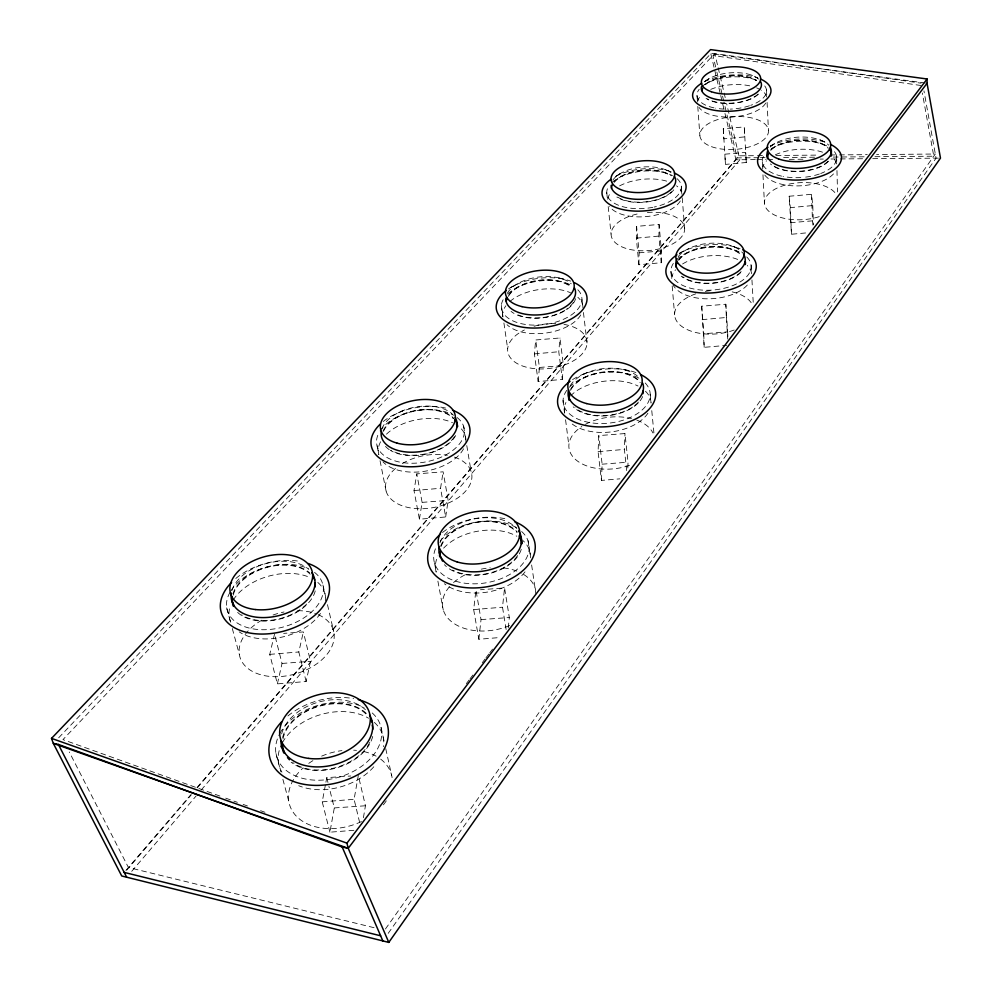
<?xml version="1.0" encoding="UTF-8"?>
<svg xmlns="http://www.w3.org/2000/svg" width="992" height="992" viewBox="0 0 992 992"><rect width="100%" height="100%" fill="white"/><g stroke="black" fill="none" stroke-linecap="round" stroke-linejoin="round"><path stroke-width="0.74" stroke-dasharray="4.96 3.72" d="M661.267 262.731L661.404 250.951L659.085 224.452L636.604 226.35L636.343 238.142L638.898 264.752L661.267 262.731L658.924 236.084L659.085 224.452M638.898 264.752L639.133 252.824L636.604 226.35M627.837 468.001L628.023 462.173L624.972 433.554L598.796 435.612L598.077 451.682L601.45 480.413L619.851 478.838M626.696 470.605L624.402 449.413L624.972 433.554M601.45 480.413L602.132 464.194L598.796 435.612M562.315 379.415L563.444 365.527L559.959 337.987L535.705 339.971L534.39 353.896L538.16 381.548L562.315 379.415L558.781 351.738L559.959 337.987M538.16 381.548L539.425 367.462L535.705 339.971M508.251 627.961L509.318 617.52L504.568 587.934L480.475 589.744M506.131 629.486L502.51 607.203L504.568 587.934M478.838 639.257L481.033 619.603L475.962 590.079L473.668 609.609L478.838 639.257L499.832 637.534M445.668 516.968L448.161 500.365L443.126 471.82L416.789 473.878L414.011 490.569L419.418 519.2L445.668 516.968L440.547 488.287L443.126 471.82M419.418 519.2L422.108 502.374L416.789 473.878M363.407 817.743L365.44 805.777L358.658 776.91M359.637 822.48L354.094 799.316L358.323 775.459M353.871 830.304L329.914 832.189L334.304 807.922L328.922 786.309M329.914 832.189L322.226 801.834L325.636 783.705M325.922 782.192L326.777 777.666L350.808 775.992M274.536 634.049L269.75 654.373L277.388 683.872L306.131 681.516L310.521 661.354L303.354 631.929L283.638 633.38M306.131 681.516L298.815 651.967L303.354 631.929M277.388 683.872L282.038 663.437L274.92 635.525M388.207 933.336L936.076 158.162L923.949 90.904M385.442 928.996L935.332 154.02L876.568 154.566M466.314 683.649L469.129 679.954M470.072 678.726L472.886 675.019M482.261 662.693L485.063 658.986M486.006 657.758L488.82 654.05M489.75 652.823L492.565 649.128M131.713 871.323L196.156 795.919M201.19 790.029L739.871 159.737L726.615 103.552M125.885 870.43L190.898 794.654M196.949 787.598L738.941 155.818L755.954 155.67M126.765 870.096L191.32 794.828M197.371 787.772L735.952 159.762L755.321 159.613M58.677 737.788L710.805 53.704L714.81 53.543L921.072 83.179M709.292 78.517L703.08 82.435A39.271 18.054 -4.3 0 1 757.801 77.984L751.403 75.082M620.558 173.377L614.346 177.084A42.185 21.006 -5.5 0 1 671.72 171.976L665.756 169.83M510.954 287.37L517.092 283.985M770.338 145.998L774.988 143.431M679.446 253.369L685.298 250.418M399.739 412.164L403.174 410.514M582.676 374.455L587.338 372.558M723.292 128.737L725.437 164.412L746.282 162.49L744.236 126.926L723.292 128.737L723.813 138.83L744.831 136.884L744.236 126.926M791.48 234.248L790.351 207.626L812.783 205.567L811.53 194.333L789.173 196.23L791.48 234.248L807.773 232.76M636.343 238.142L658.924 236.084M702.088 319.647L726.318 317.49L725.822 304.234L701.704 306.206L704.171 347.336L726.665 345.352M534.39 353.896L558.781 351.738M598.077 451.682L624.402 449.413M414.011 490.569L440.547 488.287M790.302 222.716L812.46 220.844L811.53 194.333M639.133 252.824L661.404 250.951M473.668 609.609L502.51 607.203M704.171 347.336L703.774 333.758L727.657 331.812L725.822 304.234M269.75 654.373L298.815 651.967M539.425 367.462L563.444 365.527M602.132 464.194L628.023 462.173M322.226 801.834L354.094 799.316M422.108 502.374L448.161 500.365M481.033 619.603L509.318 617.52M282.038 663.437L310.521 661.354M334.304 807.922L365.44 805.777M757.504 155.657L765.229 155.583M776.054 155.484L817.805 155.099M830.18 154.988L837.905 154.913M839.455 154.901L867.293 154.64M758.843 157.703L737.18 157.889L723.986 102.176M760.393 157.691L765.043 157.654M783.618 157.492L814.581 157.22M833.156 157.071L864.119 156.798M874.956 156.711L933.782 156.203L922.349 93.025M756.859 159.6L766.134 159.526M767.672 159.514L773.859 159.464M789.31 159.34L803.21 159.228M820.21 159.092L823.298 159.067M831.023 159.005L838.748 158.943M840.286 158.931L863.462 158.745M872.737 158.67L939.002 158.137M431.83 406.274L436.864 406.67M925.548 83.055L710.805 53.704L720.366 94.042M920.985 85.498L712.95 55.515L716.509 70.568M624.526 369.892L630.9 370.996M374.058 927.694L128.414 867.492L69.291 751.998M558.856 277.909L565.167 279.484M733.844 246.735L740.069 248.781M219.902 796.055L62.955 739.623L714.81 53.543L717.799 66.228M225.705 798.151L237.336 802.33M243.152 804.413L247.504 805.988M260.586 810.687L264.951 812.262M819.987 139.884L826.46 142.662A42.011 20.485 -3.1 0 0 770.511 145.898M226.697 607.848L230.739 622.74M232.302 628.506L239.345 654.46M275.987 753.511L280.885 771.85M282.881 779.29L288.846 801.598M326.777 777.666L328.563 784.87M716.869 72.069L722.213 94.649M722.573 96.162L723.639 100.676M720.713 95.53L724.619 111.96M724.966 113.46L735.952 159.762M718.158 67.716L723.788 91.611M724.148 93.099L725.202 97.588M322.933 584.995L325.736 597.134M327.484 604.649L333.734 631.693M381.027 727.31L384.437 742.723M385.752 748.687L391.679 775.533M377.084 445.854L378.832 454.671A44.28 26.077 -10.5 0 1 381.102 440.832M380.048 460.722L386.074 490.978M434.508 562.948L436.207 572.111A48.025 30.814 -10 0 1 438.067 555.892M437.894 581.151L443.226 609.795M463.562 426.151L465.781 439.506M466.786 445.569L471.064 471.299M528.017 540.702L530.546 557.839A48.025 30.814 -10 0 0 523.02 540.652M531.625 564.969L535.94 594.134M501.344 305.4L503.018 316.894M503.911 322.97L507.668 348.762M563.072 400.359L564.597 412.201M565.564 419.765L568.862 445.507M581.932 299.41L582.924 307.917A40.436 21.998 -7.4 0 0 577.865 297.302M583.457 312.492L587.028 342.984M812.46 220.844L812.919 225.11M606.732 192.386L607.575 200.508M608.208 206.609L611.072 234.05M789.173 196.23L790.351 207.626M650.182 394.184L651.037 403.05A43.598 25.581 -6.4 0 0 644.961 390.736M651.769 410.651L653.964 433.479M670.939 271.362L671.658 279.831M672.179 285.907L674.622 314.774M681.343 186.583L681.988 194.742A37.336 18.724 -5.5 0 0 676.532 185.826M682.223 197.805L684.641 228.42M701.704 306.206L703.774 333.758M697.016 95.567L697.574 103.354M697.785 106.417L699.868 135.557M726.318 317.49L727.756 339.053M746.282 162.49L745.674 152.396L724.904 154.182L725.437 164.412M751.118 265.348L751.601 273.854A40.089 21.477 -4.3 0 0 747.261 265.459M751.948 279.955L753.337 304.383M762.327 162.068L762.736 170.19M762.972 174.766L764.46 203.732M766.481 89.95L766.866 97.774A34.77 16.095 -4.3 0 0 761.174 90.21M767.089 102.387L768.428 130.101M727.657 331.812L727.88 337.776M812.783 205.567L813.452 224.824M836.591 156.24L836.802 164.399A37.188 18.253 -3.1 0 0 832.722 157.74M836.963 170.525L837.521 191.964M381.908 429.028A38.452 22.382 -10.4 0 1 413.416 407.452A38.452 22.382 -10.4 0 1 452.414 414.172M454.448 436.654A37.795 22.06 -10.4 0 1 390.935 450.132M383.594 431.185A37.795 22.06 -10.4 0 1 416.045 410.738A37.795 22.06 -10.4 0 1 453.344 418.674M457.052 417.508A44.429 26.003 -10.4 0 1 425.394 461.987A44.429 26.003 -10.4 0 1 379.366 432.066M380.072 430.925A44.429 26.003 -10.4 0 1 453.604 415.214M454.361 457.101A43.685 26.4 -10.6 0 1 462.669 494.103A43.685 26.4 -10.6 0 1 400.942 505.312A43.685 26.4 -10.6 0 1 396.465 467.616M402.293 463.574A43.685 26.4 -10.6 0 1 447.33 455.316M463.562 448.781A44.28 26.077 -10.5 0 1 425.171 471.2A44.28 26.077 -10.5 0 1 382.986 461.838M386.446 434.186A44.28 26.077 -10.5 0 1 452.488 422.666M461.367 428.928A44.28 26.077 -10.5 0 1 465.794 441.738M383.247 421.501A50.059 29.301 -10.4 0 1 448.21 408.729M455.7 435.525A38.403 22.407 -10.4 0 1 426.56 453.976A38.403 22.407 -10.4 0 1 390.464 450.43M389.236 449.636A38.403 22.407 -10.4 0 1 385.169 446.003M383.011 431.173A38.403 22.407 -10.4 0 1 415.995 410.403A38.403 22.407 -10.4 0 1 453.89 418.45M281.641 733.931A46.922 32.24 -16.3 0 1 318.494 702.125A46.922 32.24 -16.3 0 1 365.998 710.309M369.83 742.239A46.103 31.756 -16.3 0 1 292.776 762.6M282.993 738.928A46.103 31.756 -16.3 0 1 320.466 705.92A46.103 31.756 -16.3 0 1 368.094 716.447M372.236 712.963A54.188 37.411 -16.4 0 1 335.023 778.212A54.188 37.411 -16.4 0 1 279.149 734.799M279.893 733.386A54.188 37.411 -16.4 0 1 364.002 707.482M380.668 759.128A53.122 37.708 -17 0 1 392.187 778.298M386.297 800.842A53.122 37.708 -17 0 1 382.664 805.69M361.46 821.562A53.122 37.708 -17 0 1 297.736 817.544A53.122 37.708 -17 0 1 303.205 767.845M308.76 763.381A53.122 37.708 -17 0 1 313.67 760.194M321.644 756.14A53.122 37.708 -17 0 1 341.955 750.609M353.648 750.175A53.122 37.708 -17 0 1 356.488 750.374M363.828 751.552A53.122 37.708 -17 0 1 376.104 756.164M374.344 722.387A53.977 37.473 -16.5 0 1 383.557 746.666M373.81 766.766A53.977 37.473 -16.5 0 1 298.704 785.714M281.951 772.16A53.977 37.473 -16.5 0 1 281.629 744.198M282.36 742.785A53.977 37.473 -16.5 0 1 368.602 718.233M287.878 715.976A61.058 42.16 -16.4 0 1 353.648 698.628M372.719 736.448A46.847 32.265 -16.3 0 1 338.111 767.436A46.847 32.265 -16.3 0 1 291.14 762.216M282.584 737.527A46.847 32.265 -16.3 0 1 320.342 705.448A46.847 32.265 -16.3 0 1 367.809 714.996M704.791 81.691A30.144 13.776 -4.3 0 1 732.555 72.701A30.144 13.776 -4.3 0 1 758.979 79.459M757.962 94.091A29.636 13.578 -4.3 0 1 707.569 98.927M705.411 84.729A29.636 13.578 -4.3 0 1 756.251 80.588M764.745 85.944A34.856 16.021 -4.3 0 1 750.746 105.326M749.444 105.772A34.856 16.021 -4.3 0 1 730.298 109.12M724.197 109.108A34.856 16.021 -4.3 0 1 715.567 108.153M713.967 107.843A34.856 16.021 -4.3 0 1 699.199 89.28M701.939 86.502A34.856 16.021 -4.3 0 1 757.454 80.65M765.7 103.081A34.77 16.095 -4.3 0 1 732.741 116.895A34.77 16.095 -4.3 0 1 699.05 107.421M697.599 101.953A34.77 16.095 -4.3 0 1 701.604 95.021M710.743 89.392A34.77 16.095 -4.3 0 1 750.994 86.13M756.598 87.879A34.77 16.095 -4.3 0 1 760.145 89.578M758.396 94.166A30.12 13.801 -4.3 0 1 732.952 103.28A30.12 13.801 -4.3 0 1 706.081 98.394M704.99 84.655A30.12 13.801 -4.3 0 1 756.648 80.451M507.458 293.086A35.092 18.86 -7.4 0 1 537.28 277.214A35.092 18.86 -7.4 0 1 571.231 283.799M573.376 302.362A34.497 18.588 -7.4 0 1 566.072 309.516M564.808 310.335A34.497 18.588 -7.4 0 1 515.852 313.956M508.437 296.348A34.497 18.588 -7.4 0 1 537.751 280.699A34.497 18.588 -7.4 0 1 571.144 287.196M577.828 289.763A40.56 21.911 -7.4 0 1 544.546 324.496A40.56 21.911 -7.4 0 1 503.217 299.584M507.656 294.016A40.56 21.911 -7.4 0 1 570.66 284.828M564.002 324.384A39.94 22.308 -7.5 0 1 579.936 356.128A39.94 22.308 -7.5 0 1 519.374 364.684A39.94 22.308 -7.5 0 1 524.384 329.989M534.105 326.269A39.94 22.308 -7.5 0 1 555.694 323.566M580.754 314.948A40.436 21.998 -7.4 0 1 545.674 333.052A40.436 21.998 -7.4 0 1 507.011 324.682M502.671 316.746A40.436 21.998 -7.4 0 1 505.908 305.747M509.826 301.556A40.436 21.998 -7.4 0 1 570.462 292.714M508.574 288.87A45.694 24.688 -7.4 0 1 570.623 281.096M575.583 298.654A35.042 18.885 -7.4 0 1 547.733 317.043A35.042 18.885 -7.4 0 1 511.066 311.376M508.673 295.07A35.042 18.885 -7.4 0 1 538.83 280.265A35.042 18.885 -7.4 0 1 571.615 287.01M678.144 256.841A34.782 18.414 -4.4 0 1 710.334 243.251A34.782 18.414 -4.4 0 1 742.785 253.096M741.148 271.548A34.199 18.154 -4.4 0 1 682.645 276.743M678.912 260.14A34.199 18.154 -4.4 0 1 709.441 246.822A34.199 18.154 -4.4 0 1 741.57 255.415M746.765 256.99A40.201 21.402 -4.3 0 1 711.586 290.123A40.201 21.402 -4.3 0 1 674.87 261.404M676.668 259.52A40.201 21.402 -4.3 0 1 741.557 253.121M734.216 330.001A39.593 21.799 -4.2 0 1 679.607 324.632A39.593 21.799 -4.2 0 1 695.776 293.83M705.3 291.4A39.593 21.799 -4.2 0 1 712.504 290.495M732.195 291.871A39.593 21.799 -4.2 0 1 751.676 303.465M747.311 285.039A40.089 21.477 -4.3 0 1 707.928 298.828A40.089 21.477 -4.3 0 1 673.258 285.299M671.683 278.43A40.089 21.477 -4.3 0 1 675.577 269.836M682.583 263.971A40.089 21.477 -4.3 0 1 738.445 259.768M679.433 253.258A45.297 24.118 -4.3 0 1 740.057 248.682M740.764 272.564A34.745 18.439 -4.4 0 1 681.194 276.185M678.404 260.065A34.745 18.439 -4.4 0 1 707.172 246.748A34.745 18.439 -4.4 0 1 739.871 253.282M770.35 147.002A32.252 15.636 -3.2 0 1 799.949 137.045A32.252 15.636 -3.2 0 1 828.704 145.167M828.022 161.15A31.707 15.413 -3.1 0 1 774.169 166.234M770.958 150.164A31.707 15.413 -3.1 0 1 800.048 140.356A31.707 15.413 -3.1 0 1 828.32 148.378M834.458 151.689A37.287 18.178 -3.1 0 1 820.694 173.501M819.33 174.009A37.287 18.178 -3.1 0 1 811.915 176.068M810.576 176.34A37.287 18.178 -3.1 0 1 802.243 177.456M800.842 177.556A37.287 18.178 -3.1 0 1 783.06 176.44M781.609 176.13A37.287 18.178 -3.1 0 1 765.154 153.834M771.516 148.589A37.287 18.178 -3.1 0 1 828.828 146.99M819.28 216.628A36.766 18.55 -3 0 1 768.254 210.75A36.766 18.55 -3 0 1 786.557 184.71A36.766 18.55 -3 0 1 835.586 193.452M833.491 173.898A37.188 18.253 -3.1 0 1 797.704 185.901A37.188 18.253 -3.1 0 1 764.584 174.79M762.674 169A37.188 18.253 -3.1 0 1 766.556 160.803M775.285 154.851A37.188 18.253 -3.1 0 1 823.695 152.594M828.494 161.237A32.215 15.661 -3.1 0 1 799.626 171.492A32.215 15.661 -3.1 0 1 770.437 163.928M770.499 150.077A32.215 15.661 -3.1 0 1 799.006 140.157A32.215 15.661 -3.1 0 1 827.886 147.374M439.964 542.798A41.714 26.474 -10 0 1 475.044 518.791A41.714 26.474 -10 0 1 516.832 528.6M517.626 555.532A40.994 26.077 -10 0 1 452.563 570.102M441.229 546.307A40.994 26.077 -10 0 1 475.714 522.66A40.994 26.077 -10 0 1 516.795 532.344M521.643 531.501A48.199 30.74 -10 0 1 486.998 582.651A48.199 30.74 -10 0 1 436.393 546.778M440.088 541.161A48.199 30.74 -10 0 1 516.621 527.781M509.64 625.53A47.318 31.124 -10.2 0 1 454.386 623.757A47.318 31.124 -10.2 0 1 449.488 586.681M453.555 582.54A47.318 31.124 -10.2 0 1 467.096 573.86M481.244 569.16A47.318 31.124 -10.2 0 1 490.259 567.796M503.564 567.932A47.318 31.124 -10.2 0 1 521.296 573.116M523.726 574.504A47.318 31.124 -10.2 0 1 535.73 590.215M525.016 571.851A48.025 30.814 -10 0 1 444.404 583.742M443.61 548.142A48.025 30.814 -10 0 1 516.807 536.226M442.482 532.493A54.3 34.646 -10 0 1 507.792 519.374M521.259 549.332A41.652 26.499 -10 0 1 486.874 574.083A41.652 26.499 -10 0 1 444.428 564.708M440.597 546.282A41.652 26.499 -10 0 1 475.627 522.263A41.652 26.499 -10 0 1 517.365 532.096M232.004 590.414A42.854 26.796 -15.1 0 1 265.868 563.605A42.854 26.796 -15.1 0 1 308.822 569.371M306.677 604.041A42.11 26.4 -15.2 0 1 241.676 614.829M233.256 595.064A42.11 26.4 -15.2 0 1 267.034 567.412A42.11 26.4 -15.2 0 1 310.161 574.194M314.538 572.384A49.501 31.112 -15.2 0 1 280.55 627.7A49.501 31.112 -15.2 0 1 229.958 592.385M230.776 590.996A49.501 31.112 -15.2 0 1 308.537 568.763M318.184 614.631A48.608 31.471 -15.7 0 1 318.841 662.284A48.608 31.471 -15.7 0 1 248.508 668.918A48.608 31.471 -15.7 0 1 262.322 619.888M273.023 615.028A48.608 31.471 -15.7 0 1 284.022 611.99M297.662 610.663A48.608 31.471 -15.7 0 1 315.493 613.552M317.824 582.44A49.327 31.186 -15.3 0 1 325.364 601.003M320.478 613.428A49.327 31.186 -15.3 0 1 239.208 631.867M230.739 622.207A49.327 31.186 -15.3 0 1 230.442 605.74M233.207 600.073A49.327 31.186 -15.3 0 1 309.368 577.257M235.786 578.485A55.775 35.055 -15.2 0 1 300.799 561.546M315.233 590.934A42.792 26.821 -15.2 0 1 281.282 618.698A42.792 26.821 -15.2 0 1 237.634 612.374M232.934 593.886A42.792 26.821 -15.2 0 1 266.736 567.064A42.792 26.821 -15.2 0 1 309.64 572.843M612.87 180.098A32.389 16.033 -5.5 0 1 639.914 167.326A32.389 16.033 -5.5 0 1 671.001 172.707M671.522 191.778A31.843 15.81 -5.5 0 1 617.297 196.875M614.395 182.206A31.843 15.81 -5.5 0 1 641.291 170.525A31.843 15.81 -5.5 0 1 670.815 175.956M677.077 178.684A37.448 18.65 -5.5 0 1 654.187 207.043M652.823 207.328A37.448 18.65 -5.5 0 1 608.034 187.476M611.766 182.726A37.448 18.65 -5.5 0 1 672.477 175.596M647.367 212.474A36.915 19.022 -5.5 0 1 681.02 237.485A36.915 19.022 -5.5 0 1 618.81 245.272A36.915 19.022 -5.5 0 1 640.634 213.317M680.314 200.942A37.336 18.724 -5.5 0 1 645.184 216.678A37.336 18.724 -5.5 0 1 609.497 206.423M607.662 199.28A37.336 18.724 -5.5 0 1 611.456 191.964M619.591 185.901A37.336 18.724 -5.5 0 1 666.798 181.189M673.766 189.819A32.352 16.07 -5.5 0 1 647.206 201.946A32.352 16.07 -5.5 0 1 616.863 197.061M613.936 182.144A32.352 16.07 -5.5 0 1 641.254 170.277A32.352 16.07 -5.5 0 1 671.249 175.795M570.189 385.838A37.845 21.948 -6.4 0 1 604.004 368.528A37.845 21.948 -6.4 0 1 640.088 378.708M638.414 402.095A37.2 21.626 -6.4 0 1 633.851 406.162M632.512 407.092A37.2 21.626 -6.4 0 1 574.728 407.576M570.586 390.364A37.2 21.626 -6.4 0 1 603.942 372.26A37.2 21.626 -6.4 0 1 640.274 382.738M645.197 382.986A43.747 25.494 -6.4 0 1 608.146 423.212A43.747 25.494 -6.4 0 1 566.742 390.389M569.334 387.252A43.747 25.494 -6.4 0 1 642.047 380.221M629.536 465.372A43.016 25.891 -6.4 0 1 576.34 460.189A43.016 25.891 -6.4 0 1 581.845 426.473M585.416 424.34A43.016 25.891 -6.4 0 1 631.482 418.525M636.839 420.149A43.016 25.891 -6.4 0 1 652.922 432.971M647.925 413.168A43.598 25.581 -6.4 0 1 610.266 432.016A43.598 25.581 -6.4 0 1 569.569 421.736M564.584 413.168A43.598 25.581 -6.4 0 1 565.924 402.442M570.437 396.031A43.598 25.581 -6.4 0 1 638.03 386.024M572.57 379.614A49.278 28.731 -6.4 0 1 636.889 372.918M642.642 396.577A37.808 21.973 -6.4 0 1 638.935 402.231M638.092 403.124A37.808 21.973 -6.4 0 1 573.215 406.881M570.598 389.186A37.808 21.973 -6.4 0 1 602.429 372.099A37.808 21.973 -6.4 0 1 638.612 380.172M711.45 146.642A34.398 16.38 -4.2 0 0 767.808 134.428A34.398 16.38 -4.2 0 0 723.267 118.11A34.398 16.38 -4.2 0 0 711.45 146.642"/><path stroke-width="1.49" d="M927.061 83.266L927.086 78.988L710.532 49.6L51.522 738.383L53.32 743.392L121.718 875.973L388.79 942.4L940.478 158.125L927.061 83.266L348.229 848.321L388.79 942.4M348.229 848.321L53.32 743.392L58.392 744.434L342.166 846.982L348.229 848.321L346.94 843.126L927.086 78.988M124.198 872.402L380.63 935.791M51.522 738.383L346.94 843.126M58.392 744.434L126.678 877.213M342.166 846.982L382.85 940.924M456.444 423.795A37.795 22.06 -10.4 0 1 457.064 426.597M452.55 410.18A50.059 29.301 -10.4 0 1 459.036 450.542A50.059 29.301 -10.4 0 1 390.476 463.735A50.059 29.301 -10.4 0 1 380.258 424.105M455.192 417.595A38.452 22.382 -10.4 0 1 423.423 451.112A38.452 22.382 -10.4 0 1 381.312 431.433M454.894 419.666A38.403 22.407 -10.4 0 1 457.672 426.51M372.248 725.152A46.103 31.756 -16.3 0 1 372.806 729.294M289.466 759.785A46.103 31.756 -16.3 0 1 287.482 757.578M284.518 752.742A46.103 31.756 -16.3 0 1 282.571 744.645M358.211 699.645A61.058 42.16 -16.4 0 1 379.093 757.107A61.058 42.16 -16.4 0 1 294.116 781.696A61.058 42.16 -16.4 0 1 281.629 721.792M369.532 714.872A46.922 32.24 -16.3 0 1 336.139 764.15A46.922 32.24 -16.3 0 1 280.885 741.185M283.811 753.015A46.847 32.265 -16.3 0 1 281.877 741.88M371.033 719.708A46.847 32.265 -16.3 0 1 372.174 722.3M702.014 90.582A29.636 13.578 -4.3 0 1 702.733 88.189M760.69 79.124A39.271 18.054 -4.3 0 1 759.5 104.21A39.271 18.054 -4.3 0 1 705.324 107.954A39.271 18.054 -4.3 0 1 701.753 83.204M760.628 81.629A30.144 13.776 -4.3 0 1 732.79 100.279A30.144 13.776 -4.3 0 1 701.592 86.416M574.306 282.633A45.694 24.688 -7.4 0 1 574.467 317.018A45.694 24.688 -7.4 0 1 511.599 324.272A45.694 24.688 -7.4 0 1 506.354 290.458M574.542 288.077A35.092 18.86 -7.4 0 1 544.124 314.328A35.092 18.86 -7.4 0 1 505.858 298.096M506.317 301.32A35.042 18.885 -7.4 0 1 507.309 297.55M744.843 262.099A34.199 18.154 -4.4 0 1 744.794 264.492M742.723 249.823A45.297 24.118 -4.3 0 1 743.975 283.576A45.297 24.118 -4.3 0 1 680.735 288.362A45.297 24.118 -4.3 0 1 676.978 254.795M743.554 254.175A34.782 18.414 -4.4 0 1 711.884 280.054A34.782 18.414 -4.4 0 1 676.804 259.21M676.11 267.27A34.745 18.439 -4.4 0 1 677.065 262.434M745.401 262.062A34.745 18.439 -4.4 0 1 745.339 264.48M767.684 156.761A31.707 15.413 -3.1 0 1 768.292 154.07M830.887 153.14A31.707 15.413 -3.1 0 1 830.887 155.831M830.391 144.324A42.011 20.485 -3.1 0 1 829.014 172.856A42.011 20.485 -3.1 0 1 770.722 175.609A42.011 20.485 -3.1 0 1 768.019 147.275M830.329 147.337A32.252 15.636 -3.2 0 1 800.246 168.318A32.252 15.636 -3.2 0 1 767.647 150.958M767.225 158.137A32.215 15.661 -3.1 0 1 767.796 154.045M829.572 149.184A32.215 15.661 -3.1 0 1 831.395 155.831M442.556 561.112A40.994 26.077 -10 0 1 440.87 557.281M440.287 554.615A40.994 26.077 -10 0 1 440.163 551.862M519.275 535.866A40.994 26.077 -10 0 1 520.416 538.383M520.825 539.685A40.994 26.077 -10 0 1 521.408 543.74M514.637 521.631A54.3 34.646 -10 0 1 523.478 570.078A54.3 34.646 -10 0 1 447.392 583.147A54.3 34.646 -10 0 1 440.163 534.428M518.618 530.943A41.714 26.474 -10 0 1 486.427 570.536A41.714 26.474 -10 0 1 438.972 547.038M440.225 557.43A41.652 26.499 -10 0 1 439.506 551.924M519.895 535.668A41.652 26.499 -10 0 1 521.06 538.234M521.47 539.549A41.652 26.499 -10 0 1 522.065 543.678M314.799 582.726A42.11 26.4 -15.2 0 1 315.171 586.892M234.087 606.149A42.11 26.4 -15.2 0 1 232.934 602.156M308.152 563.481A55.775 35.055 -15.2 0 1 318.234 612.076A55.775 35.055 -15.2 0 1 241.676 630.937A55.775 35.055 -15.2 0 1 231.582 582.354M311.798 572.694A42.854 26.796 -15.1 0 1 279.025 615.561A42.854 26.796 -15.1 0 1 231.372 593.092M233.442 606.372A42.792 26.821 -15.2 0 1 232.537 603.682M232.264 602.305A42.792 26.821 -15.2 0 1 232.302 596.564M313.398 577.356A42.792 26.821 -15.2 0 1 314.65 579.898M674.337 173.03A42.185 21.006 -5.5 0 1 674.672 202.083A42.185 21.006 -5.5 0 1 616.788 207.874A42.185 21.006 -5.5 0 1 610.762 179.391M674.386 176.278A32.389 16.033 -5.5 0 1 647.962 198.673A32.389 16.033 -5.5 0 1 611.146 185.38M611.456 188.468A32.352 16.07 -5.5 0 1 612.572 184.227M643.225 390.798A37.2 21.626 -6.4 0 1 642.965 393.663M569.706 400.272A37.2 21.626 -6.4 0 1 569.544 393.204M640.968 374.716A49.278 28.731 -6.4 0 1 642.221 415.102A49.278 28.731 -6.4 0 1 573.376 421.526A49.278 28.731 -6.4 0 1 570.065 381.312M642.692 383.135A37.845 21.948 -6.4 0 1 606.856 412.362A37.845 21.948 -6.4 0 1 568.54 389.844M569.11 400.384A37.808 21.973 -6.4 0 1 568.962 393.204M396.936 443.089A37.932 21.973 -10.4 0 0 455.303 419.145A37.932 21.973 -10.4 0 0 401.376 404.166A37.932 21.973 -10.4 0 0 396.936 443.089M308.748 758.409A46.314 31.694 -16.2 0 0 369.756 714.054A46.314 31.694 -16.2 0 0 296.422 704.878A46.314 31.694 -16.2 0 0 308.748 758.409M711.289 91.698A29.723 13.516 -4.3 0 0 760.046 81.394A29.723 13.516 -4.3 0 0 721.668 68.101A29.723 13.516 -4.3 0 0 711.289 91.698M522.065 306.64A34.608 18.501 -7.4 0 0 574.219 286.204A34.608 18.501 -7.4 0 0 523.156 274.3A34.608 18.501 -7.4 0 0 522.065 306.64M687.134 269.675A34.311 18.067 -4.4 0 0 743.554 256.891A34.311 18.067 -4.4 0 0 699.509 238.328A34.311 18.067 -4.4 0 0 687.134 269.675M778.546 158.906A31.806 15.339 -3.2 0 0 830.254 147.61A31.806 15.339 -3.2 0 0 788.107 132.308A31.806 15.339 -3.2 0 0 778.546 158.906M457.138 561.918A41.168 26.003 -9.9 0 0 519.746 534.328A41.168 26.003 -9.9 0 0 460.052 516.2A41.168 26.003 -9.9 0 0 457.138 561.918M255.502 609.547A42.284 26.325 -15.1 0 0 312.294 572A42.284 26.325 -15.1 0 0 245.966 564.932A42.284 26.325 -15.1 0 0 255.502 609.547M627.564 191.592A31.942 15.736 -5.5 0 0 674.647 173.922A31.942 15.736 -5.5 0 0 626.262 164.35A31.942 15.736 -5.5 0 0 627.564 191.592M586.743 403.595A37.349 21.551 -6.4 0 0 642.196 380.407A37.349 21.551 -6.4 0 0 586.098 366.172A37.349 21.551 -6.4 0 0 586.743 403.595"/></g></svg>
